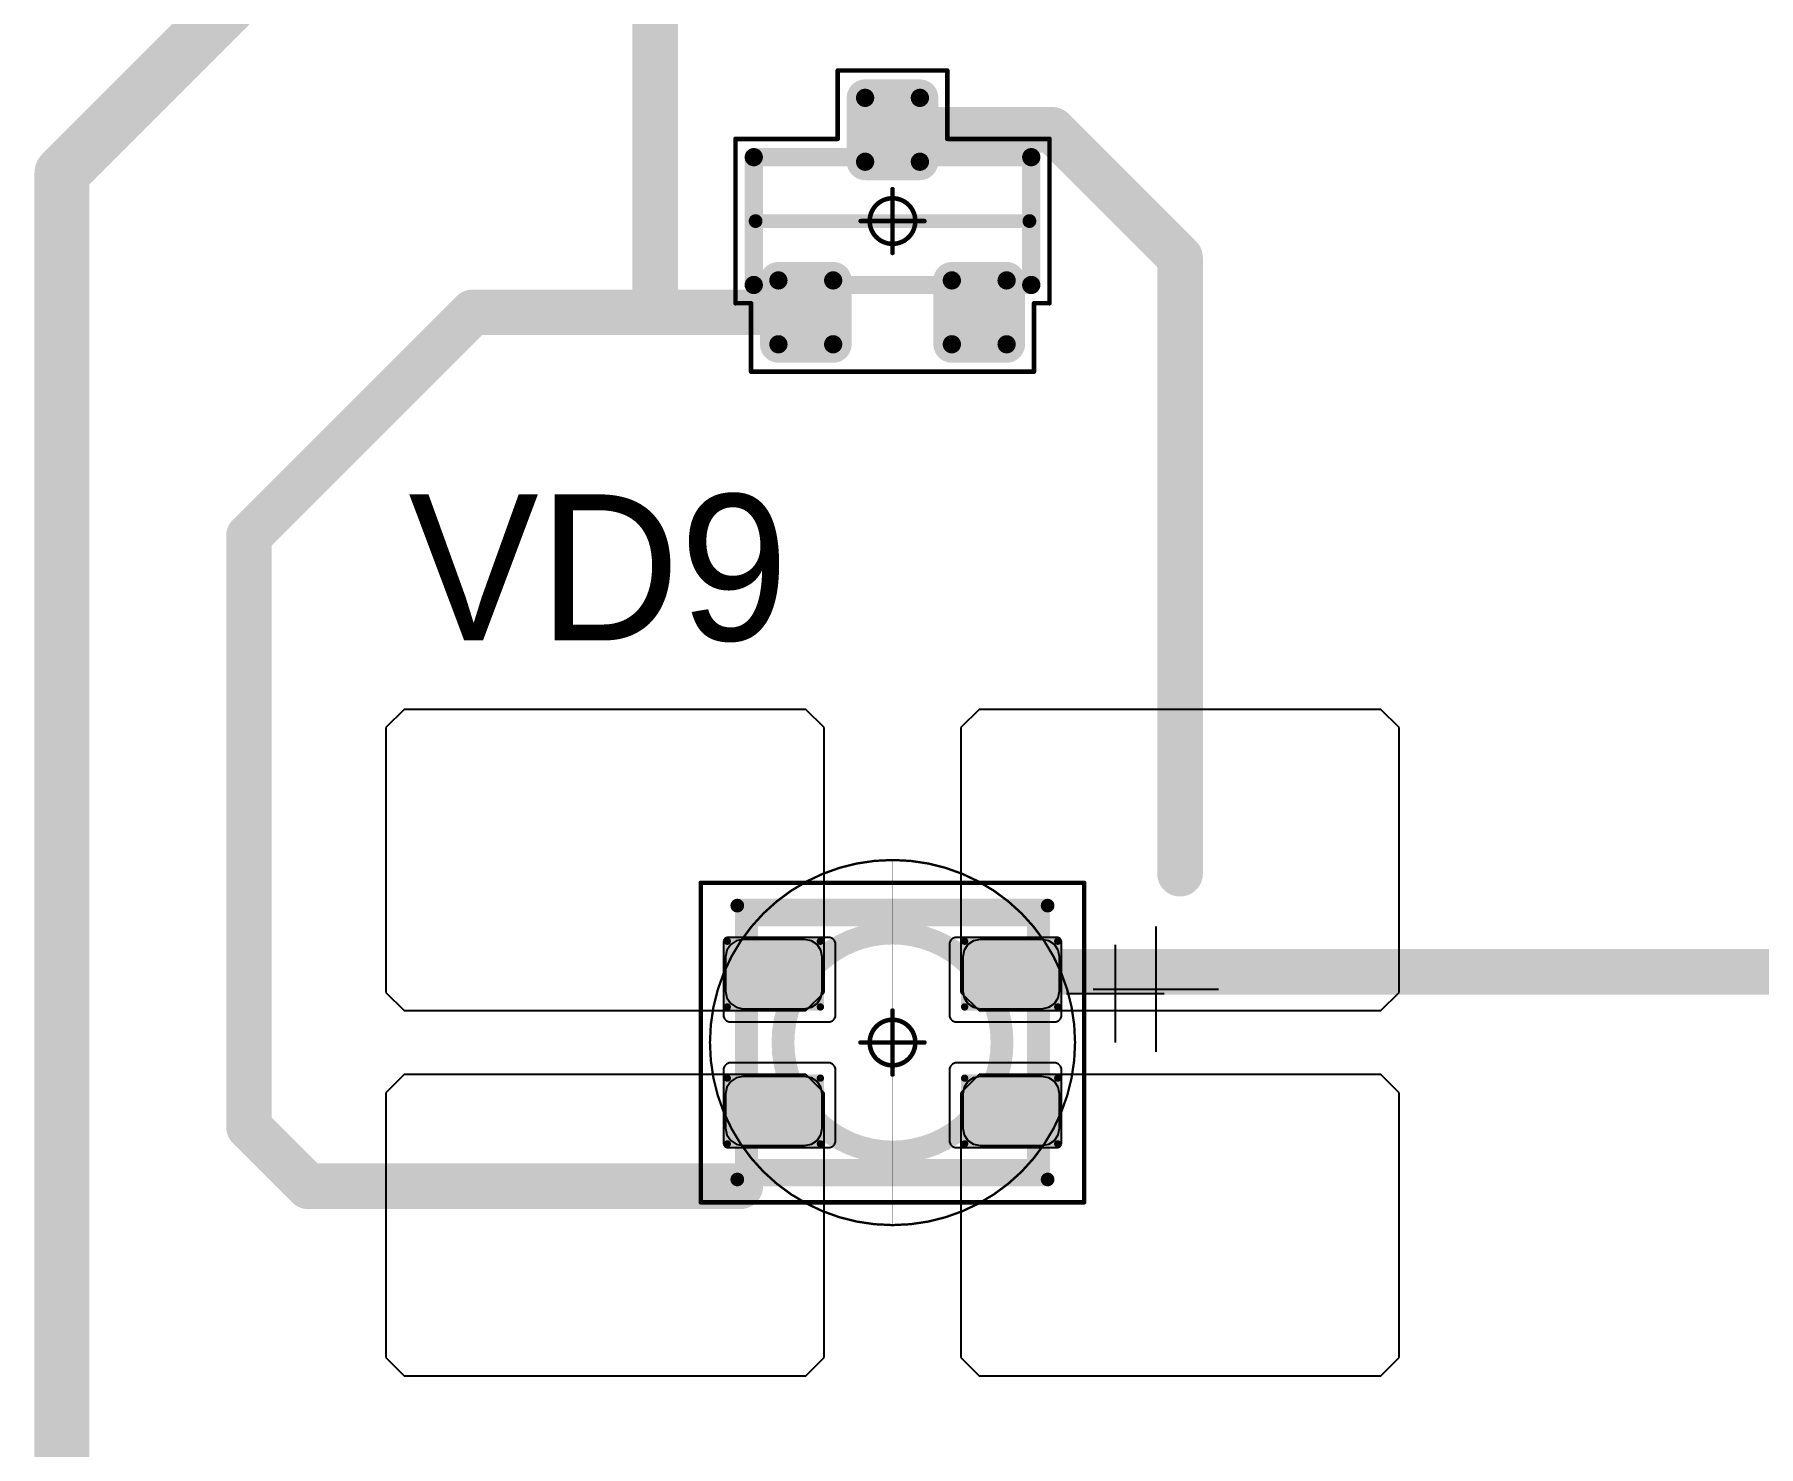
# Model space of a CAD drawing. Header units: millimetres. Extents: x 0 to 400, y 0 to 514.
# Drawn here: x 170.6 to 189.49, y 308.07 to 323.54 of the extents above; entities that cross this region are included whole.
import ezdxf

# ---------------------------------------------------------------- set-up
doc = ezdxf.new("R2010")
doc.units = ezdxf.units.MM
for name, color, linetype in [('Mechanical13', 56, 'Continuous'), ('Mechanical15', 56, 'Continuous'), ('Mechanical2', 216, 'Continuous'), ('TopLayer', 1, 'Continuous'), ('TopOverlay', 2, 'Continuous'), ('TopPaste', 8, 'Continuous'), ('TopSolder', 216, 'Continuous')]:
    doc.layers.add(name, color=color, linetype=linetype)

# ---------------------------------------------------------------- blocks, each defined once
blk = doc.blocks.new('SOT23_173')
at = {"layer": 'Mechanical13', "const_width": 0.2}
for points in [[(-0.7, 1.52), (0.7, 1.52)], [(-0.7, 1.52), (-0.7, -1.52)], [(0.7, 1.52), (0.7, -1.52)], [(-0.7, -1.52), (0.7, -1.52)]]:
    blk.add_lwpolyline(points, dxfattribs=at)
at = {"layer": 'Mechanical13', "const_width": 0.1}
for points in [[(-0.75, 1.52, 1), (-0.65, 1.52, 1)], [(-0.75, 1.52, 1), (-0.65, 1.52, 1)], [(0.65, 1.52, 1), (0.75, 1.52, 1)], [(0.65, 1.52, 1), (0.75, 1.52, 1)], [(-0.75, -1.52, 1), (-0.65, -1.52, 1)], [(-0.75, -1.52, 1), (-0.65, -1.52, 1)], [(0.65, -1.52, 1), (0.75, -1.52, 1)], [(0.65, -1.52, 1), (0.75, -1.52, 1)]]:
    blk.add_lwpolyline(points, format="xyb", close=True, dxfattribs=at)
at = {"layer": 'Mechanical15', "const_width": 0.05}
for points in [[(-0.9, 1.72), (-0.9, 1.55)], [(-0.9, 1.72), (0.9, 1.72)], [(0.9, 1.72), (0.9, 0.6)], [(-1.65, 1.55), (-1.65, -1.55)], [(-1.65, 1.55), (-0.9, 1.55)], [(0.9, 0.6), (1.65, 0.6)], [(1.65, 0.6), (1.65, -0.6)], [(0, 0.35), (0, -0.35)], [(-0.35, 0), (0.35, 0)], [(0.9, -0.6), (1.65, -0.6)], [(0.9, -0.6), (0.9, -1.72)], [(-1.65, -1.55), (-0.9, -1.55)], [(-0.9, -1.55), (-0.9, -1.72)], [(-0.9, -1.72), (0.9, -1.72)]]:
    blk.add_lwpolyline(points, dxfattribs=at)
at = {"layer": 'Mechanical15'}
for points, const_width in [([(-0.913, 1.72, 1), (-0.888, 1.72, 1)], 0.025), ([(-0.913, 1.72, 1), (-0.888, 1.72, 1)], 0.025), ([(0.888, 1.72, 1), (0.913, 1.72, 1)], 0.025), ([(0.888, 1.72, 1), (0.913, 1.72, 1)], 0.025), ([(-1.662, 1.55, 1), (-1.637, 1.55, 1)], 0.025), ([(-1.662, 1.55, 1), (-1.637, 1.55, 1)], 0.025), ([(-0.913, 1.55, 1), (-0.888, 1.55, 1)], 0.025), ([(-0.913, 1.55, 1), (-0.888, 1.55, 1)], 0.025), ([(0.888, 0.6, 1), (0.913, 0.6, 1)], 0.025), ([(0.888, 0.6, 1), (0.913, 0.6, 1)], 0.025), ([(1.637, 0.6, 1), (1.662, 0.6, 1)], 0.025), ([(1.637, 0.6, 1), (1.662, 0.6, 1)], 0.025), ([(0.25, 0, 1), (-0.25, 0, 1)], 0.05), ([(-0.012, 0.35, 1), (0.012, 0.35, 1)], 0.025), ([(-0.362, 0, 1), (-0.337, 0, 1)], 0.025), ([(-0.262, 0, 1), (-0.238, 0, 1)], 0.025), ([(0.238, 0, 1), (0.262, 0, 1)], 0.025), ([(0.337, 0, 1), (0.362, 0, 1)], 0.025), ([(-0.012, -0.35, 1), (0.012, -0.35, 1)], 0.025), ([(0.888, -0.6, 1), (0.913, -0.6, 1)], 0.025), ([(0.888, -0.6, 1), (0.913, -0.6, 1)], 0.025), ([(1.637, -0.6, 1), (1.662, -0.6, 1)], 0.025), ([(1.637, -0.6, 1), (1.662, -0.6, 1)], 0.025), ([(-1.662, -1.55, 1), (-1.637, -1.55, 1)], 0.025), ([(-1.662, -1.55, 1), (-1.637, -1.55, 1)], 0.025), ([(-0.913, -1.55, 1), (-0.888, -1.55, 1)], 0.025), ([(-0.913, -1.55, 1), (-0.888, -1.55, 1)], 0.025), ([(-0.913, -1.72, 1), (-0.888, -1.72, 1)], 0.025), ([(-0.913, -1.72, 1), (-0.888, -1.72, 1)], 0.025), ([(0.888, -1.72, 1), (0.913, -1.72, 1)], 0.025), ([(0.888, -1.72, 1), (0.913, -1.72, 1)], 0.025)]:
    blk.add_lwpolyline(points, format="xyb", close=True, dxfattribs=dict(at, const_width=const_width))
at = {"layer": 'TopLayer', "const_width": 0.1}
for points in [[(-1.4, 1.25, 1), (-1.3, 1.25, 1)], [(-0.7, 1.25, 1), (-0.6, 1.25, 1)], [(-1.4, 0.65, 1), (-1.3, 0.65, 1)], [(-0.7, 0.65, 1), (-0.6, 0.65, 1)], [(0.6, 0.3, 1), (0.7, 0.3, 1)], [(1.3, 0.3, 1), (1.4, 0.3, 1)], [(0.6, -0.3, 1), (0.7, -0.3, 1)], [(1.3, -0.3, 1), (1.4, -0.3, 1)], [(-1.4, -0.65, 1), (-1.3, -0.65, 1)], [(-0.7, -0.65, 1), (-0.6, -0.65, 1)], [(-1.4, -1.25, 1), (-1.3, -1.25, 1)], [(-0.7, -1.25, 1), (-0.6, -1.25, 1)]]:
    blk.add_lwpolyline(points, format="xyb", close=True, dxfattribs=at)
at = {"layer": 'TopLayer'}
for points in [[(-1.35, 1.35), (-1.35, 0.55), (-0.65, 1.35), (-0.65, 0.55)], [(-1.45, 1.25), (-1.45, 0.65), (-0.55, 1.25), (-0.55, 0.65)], [(0.65, 0.4), (0.65, -0.4), (1.35, 0.4), (1.35, -0.4)], [(0.55, 0.3), (0.55, -0.3), (1.45, 0.3), (1.45, -0.3)], [(-1.35, -0.55), (-1.35, -1.35), (-0.65, -0.55), (-0.65, -1.35)], [(-1.45, -0.65), (-1.45, -1.25), (-0.55, -0.65), (-0.55, -1.25)]]:
    blk.add_solid(points, dxfattribs=at)
at = {"layer": 'TopOverlay', "const_width": 0.15}
blk.add_lwpolyline([(0, 1.5), (0, -1.5)], dxfattribs=at)
at = {"layer": 'TopOverlay', "const_width": 0.075}
for points in [[(-0.038, 1.5, 1), (0.038, 1.5, 1)], [(-0.038, -1.5, 1), (0.038, -1.5, 1)]]:
    blk.add_lwpolyline(points, format="xyb", close=True, dxfattribs=at)
at = {"layer": 'TopPaste', "const_width": 0.075}
for points in [[(-1.387, 1.25, 1), (-1.313, 1.25, 1)], [(-0.687, 1.25, 1), (-0.613, 1.25, 1)], [(-1.387, 0.65, 1), (-1.313, 0.65, 1)], [(-0.687, 0.65, 1), (-0.613, 0.65, 1)], [(0.613, 0.3, 1), (0.687, 0.3, 1)], [(1.313, 0.3, 1), (1.387, 0.3, 1)], [(0.613, -0.3, 1), (0.687, -0.3, 1)], [(1.313, -0.3, 1), (1.387, -0.3, 1)], [(-1.387, -0.65, 1), (-1.313, -0.65, 1)], [(-0.687, -0.65, 1), (-0.613, -0.65, 1)], [(-1.387, -1.25, 1), (-1.313, -1.25, 1)], [(-0.687, -1.25, 1), (-0.613, -1.25, 1)]]:
    blk.add_lwpolyline(points, format="xyb", close=True, dxfattribs=at)
at = {"layer": 'TopPaste'}
for points in [[(-1.35, 1.325), (-1.35, 0.575), (-0.65, 1.325), (-0.65, 0.575)], [(-1.425, 1.25), (-1.425, 0.65), (-0.575, 1.25), (-0.575, 0.65)], [(0.575, 0.3), (0.575, -0.3), (1.425, 0.3), (1.425, -0.3)], [(0.65, 0.375), (0.65, -0.375), (1.35, 0.375), (1.35, -0.375)], [(-1.425, -0.65), (-1.425, -1.25), (-0.575, -0.65), (-0.575, -1.25)], [(-1.35, -0.575), (-1.35, -1.325), (-0.65, -0.575), (-0.65, -1.325)]]:
    blk.add_solid(points, dxfattribs=at)
at = {"layer": 'TopSolder', "const_width": 0.202}
for points in [[(-1.451, 1.25, 1), (-1.249, 1.25, 1)], [(-0.751, 1.25, 1), (-0.549, 1.25, 1)], [(-1.451, 0.65, 1), (-1.249, 0.65, 1)], [(-0.751, 0.65, 1), (-0.549, 0.65, 1)], [(0.549, 0.3, 1), (0.751, 0.3, 1)], [(1.249, 0.3, 1), (1.451, 0.3, 1)], [(0.549, -0.3, 1), (0.751, -0.3, 1)], [(1.249, -0.3, 1), (1.451, -0.3, 1)], [(-1.451, -0.65, 1), (-1.249, -0.65, 1)], [(-0.751, -0.65, 1), (-0.549, -0.65, 1)], [(-1.451, -1.25, 1), (-1.249, -1.25, 1)], [(-0.751, -1.25, 1), (-0.549, -1.25, 1)]]:
    blk.add_lwpolyline(points, format="xyb", close=True, dxfattribs=at)
at = {"layer": 'TopSolder'}
for points in [[(-1.35, 1.452), (-1.35, 0.448), (-0.65, 1.452), (-0.65, 0.448)], [(-1.552, 1.25), (-1.552, 0.65), (-0.448, 1.25), (-0.448, 0.65)], [(0.65, 0.502), (0.65, -0.502), (1.35, 0.502), (1.35, -0.502)], [(0.448, 0.3), (0.448, -0.3), (1.552, 0.3), (1.552, -0.3)], [(-1.35, -0.448), (-1.35, -1.452), (-0.65, -0.448), (-0.65, -1.452)], [(-1.552, -0.65), (-1.552, -1.25), (-0.448, -0.65), (-0.448, -1.25)]]:
    blk.add_solid(points, dxfattribs=at)
blk = doc.blocks.new('E65F_346')
at = {"layer": 'Mechanical13'}
for p, q in [((2.441, 1.071), (2.441, 0)), ((1.905, 0.536), (2.976, 0.536))]:
    blk.add_line(p, q, dxfattribs=at)
at = {"layer": 'Mechanical13', "const_width": 0.25}
for points in [[(-1.6, -1.4), (-1.6, 1.4)], [(-1.6, 1.4), (1.6, 1.4)], [(1.6, -1.4), (1.6, 1.4)], [(-1.6, -1.4), (1.6, -1.4)]]:
    blk.add_lwpolyline(points, dxfattribs=at)
at = {"layer": 'Mechanical13'}
for points, const_width in [([(-1.663, 1.4, 1), (-1.538, 1.4, 1)], 0.125), ([(-1.663, 1.4, 1), (-1.538, 1.4, 1)], 0.125), ([(1.537, 1.4, 1), (1.662, 1.4, 1)], 0.125), ([(1.537, 1.4, 1), (1.662, 1.4, 1)], 0.125), ([(1.2, 0, 1), (-1.2, 0, 1)], 0.25), ([(-1.263, 0, 1), (-1.138, 0, 1)], 0.125), ([(1.137, 0, 1), (1.262, 0, 1)], 0.125), ([(-1.663, -1.4, 1), (-1.538, -1.4, 1)], 0.125), ([(-1.663, -1.4, 1), (-1.538, -1.4, 1)], 0.125), ([(1.537, -1.4, 1), (1.662, -1.4, 1)], 0.125), ([(1.537, -1.4, 1), (1.662, -1.4, 1)], 0.125)]:
    blk.add_lwpolyline(points, format="xyb", close=True, dxfattribs=dict(at, const_width=const_width))
at = {"layer": 'Mechanical15', "const_width": 0.05}
for points in [[(-2.1, 1.75), (2.1, 1.75)], [(-2.1, -1.75), (-2.1, 1.75)], [(2.1, -1.75), (2.1, 1.75)], [(0, -0.35), (0, 0.35)], [(0, -0.35), (0, 0.35)], [(-0.35, 0), (0.35, 0)], [(-0.35, 0), (0.35, 0)], [(-2.1, -1.75), (2.1, -1.75)]]:
    blk.add_lwpolyline(points, dxfattribs=at)
at = {"layer": 'Mechanical15'}
for points, const_width in [([(-2.113, 1.75, 1), (-2.088, 1.75, 1)], 0.025), ([(-2.113, 1.75, 1), (-2.088, 1.75, 1)], 0.025), ([(2.087, 1.75, 1), (2.112, 1.75, 1)], 0.025), ([(2.087, 1.75, 1), (2.112, 1.75, 1)], 0.025), ([(0.25, 0, 1), (-0.25, 0, 1)], 0.05), ([(0.25, 0, 1), (-0.25, 0, 1)], 0.05), ([(-0.013, 0.35, 1), (0.012, 0.35, 1)], 0.025), ([(-0.013, 0.35, 1), (0.012, 0.35, 1)], 0.025), ([(-0.363, 0, 1), (-0.338, 0, 1)], 0.025), ([(-0.363, 0, 1), (-0.338, 0, 1)], 0.025), ([(-0.263, 0, 1), (-0.238, 0, 1)], 0.025), ([(-0.263, 0, 1), (-0.238, 0, 1)], 0.025), ([(0.237, 0, 1), (0.262, 0, 1)], 0.025), ([(0.237, 0, 1), (0.262, 0, 1)], 0.025), ([(0.337, 0, 1), (0.362, 0, 1)], 0.025), ([(0.337, 0, 1), (0.362, 0, 1)], 0.025), ([(-0.013, -0.35, 1), (0.012, -0.35, 1)], 0.025), ([(-0.013, -0.35, 1), (0.012, -0.35, 1)], 0.025), ([(-2.113, -1.75, 1), (-2.088, -1.75, 1)], 0.025), ([(-2.113, -1.75, 1), (-2.088, -1.75, 1)], 0.025), ([(2.087, -1.75, 1), (2.112, -1.75, 1)], 0.025), ([(2.087, -1.75, 1), (2.112, -1.75, 1)], 0.025)]:
    blk.add_lwpolyline(points, format="xyb", close=True, dxfattribs=dict(at, const_width=const_width))
at = {"layer": 'TopLayer'}
for p, q in [((-5.35, 3.65), (-5.55, 3.45)), ((-0.95, 3.65), (-5.35, 3.65)), ((-5.35, 3.65), (-5.35, 3.65)), ((-0.75, 3.45), (-0.95, 3.65)), ((0.95, 3.65), (0.75, 3.45)), ((5.35, 3.65), (0.95, 3.65)), ((0.95, 3.65), (0.95, 3.65)), ((5.55, 3.45), (5.35, 3.65)), ((-5.55, 3.45), (-5.55, 3.45)), ((-5.55, 3.45), (-5.55, 0.55)), ((-0.75, 0.55), (-0.75, 3.45)), ((0.75, 3.45), (0.75, 3.45)), ((0.75, 3.45), (0.75, 0.55)), ((5.55, 0.55), (5.55, 3.45)), ((-5.55, 0.55), (-5.35, 0.35)), ((-0.95, 0.35), (-0.75, 0.55)), ((0.75, 0.55), (0.95, 0.35)), ((5.35, 0.35), (5.55, 0.55)), ((-5.35, 0.35), (-0.95, 0.35)), ((0.95, 0.35), (5.35, 0.35)), ((-5.35, -0.35), (-5.55, -0.55)), ((-0.95, -0.35), (-5.35, -0.35)), ((-5.35, -0.35), (-5.35, -0.35)), ((-0.75, -0.55), (-0.95, -0.35)), ((0.95, -0.35), (0.75, -0.55)), ((5.35, -0.35), (0.95, -0.35)), ((0.95, -0.35), (0.95, -0.35)), ((5.55, -0.55), (5.35, -0.35)), ((-5.55, -0.55), (-5.55, -0.55)), ((-5.55, -0.55), (-5.55, -3.45)), ((-0.75, -3.45), (-0.75, -0.55)), ((0.75, -0.55), (0.75, -0.55)), ((0.75, -0.55), (0.75, -3.45)), ((5.55, -3.45), (5.55, -0.55)), ((-5.55, -3.45), (-5.35, -3.65)), ((-0.95, -3.65), (-0.75, -3.45)), ((0.75, -3.45), (0.95, -3.65)), ((5.35, -3.65), (5.55, -3.45)), ((-5.35, -3.65), (-0.95, -3.65)), ((0.95, -3.65), (5.35, -3.65))]:
    blk.add_line(p, q, dxfattribs=at)
at = {"layer": 'TopLayer', "const_width": 0.04}
for points in [[(-1.83, 1.11, 1), (-1.79, 1.11, 1)], [(-0.81, 1.11, 1), (-0.77, 1.11, 1)], [(0.77, 1.11, 1), (0.81, 1.11, 1)], [(1.79, 1.11, 1), (1.83, 1.11, 1)], [(-1.83, 0.39, 1), (-1.79, 0.39, 1)], [(-0.81, 0.39, 1), (-0.77, 0.39, 1)], [(0.77, 0.39, 1), (0.81, 0.39, 1)], [(1.79, 0.39, 1), (1.83, 0.39, 1)], [(-1.83, -0.39, 1), (-1.79, -0.39, 1)], [(-0.81, -0.39, 1), (-0.77, -0.39, 1)], [(0.77, -0.39, 1), (0.81, -0.39, 1)], [(1.79, -0.39, 1), (1.83, -0.39, 1)], [(-1.83, -1.11, 1), (-1.79, -1.11, 1)], [(-0.81, -1.11, 1), (-0.77, -1.11, 1)], [(0.77, -1.11, 1), (0.81, -1.11, 1)], [(1.79, -1.11, 1), (1.83, -1.11, 1)]]:
    blk.add_lwpolyline(points, format="xyb", close=True, dxfattribs=at)
at = {"layer": 'TopLayer'}
for points in [[(-1.81, 1.15), (-1.81, 0.35), (-0.79, 1.15), (-0.79, 0.35)], [(0.79, 1.15), (0.79, 0.35), (1.81, 1.15), (1.81, 0.35)], [(-1.85, 1.11), (-1.85, 0.39), (-0.75, 1.11), (-0.75, 0.39)], [(0.75, 1.11), (0.75, 0.39), (1.85, 1.11), (1.85, 0.39)], [(-1.81, -0.35), (-1.81, -1.15), (-0.79, -0.35), (-0.79, -1.15)], [(0.79, -0.35), (0.79, -1.15), (1.81, -0.35), (1.81, -1.15)], [(-1.85, -0.39), (-1.85, -1.11), (-0.75, -0.39), (-0.75, -1.11)], [(0.75, -0.39), (0.75, -1.11), (1.85, -0.39), (1.85, -1.11)]]:
    blk.add_solid(points, dxfattribs=at)
at = {"layer": 'TopOverlay'}
for p, q in [((2.886, 1.271), (2.886, -0.1)), ((2.2, 0.586), (3.571, 0.586))]:
    blk.add_line(p, q, dxfattribs=at)
at = {"layer": 'TopOverlay', "const_width": 0.15}
for points in [[(-1.7, 1.5), (1.7, 1.5)], [(-1.7, -1.5), (1.7, -1.5)]]:
    blk.add_lwpolyline(points, dxfattribs=at)
at = {"layer": 'TopOverlay', "const_width": 0.075}
for points in [[(-1.738, 1.5, 1), (-1.663, 1.5, 1)], [(1.662, 1.5, 1), (1.737, 1.5, 1)], [(-1.738, -1.5, 1), (-1.663, -1.5, 1)], [(1.662, -1.5, 1), (1.737, -1.5, 1)]]:
    blk.add_lwpolyline(points, format="xyb", close=True, dxfattribs=at)
at = {"layer": 'TopPaste'}
for p, q in [((-1.814, 1.011), (-1.829, 0.938)), ((-1.773, 1.073), (-1.814, 1.011)), ((-1.711, 1.114), (-1.773, 1.073)), ((-1.638, 1.129), (-1.711, 1.114)), ((-0.963, 1.129), (-1.638, 1.129)), ((-0.889, 1.114), (-0.963, 1.129)), ((-0.827, 1.073), (-0.889, 1.114)), ((-0.786, 1.011), (-0.827, 1.073)), ((-0.771, 0.938), (-0.786, 1.011)), ((0.786, 1.011), (0.771, 0.938)), ((0.827, 1.073), (0.786, 1.011)), ((0.889, 1.114), (0.827, 1.073)), ((0.962, 1.129), (0.889, 1.114)), ((1.637, 1.129), (0.962, 1.129)), ((1.711, 1.114), (1.637, 1.129)), ((1.773, 1.073), (1.711, 1.114)), ((1.814, 1.011), (1.773, 1.073)), ((1.829, 0.938), (1.814, 1.011)), ((-1.829, 0.938), (-1.829, 0.563)), ((-0.771, 0.563), (-0.771, 0.938)), ((0.771, 0.938), (0.771, 0.563)), ((1.829, 0.563), (1.829, 0.938)), ((-1.829, 0.563), (-1.814, 0.489)), ((-1.814, 0.489), (-1.773, 0.427)), ((-1.773, 0.427), (-1.711, 0.386)), ((-1.711, 0.386), (-1.638, 0.371)), ((-0.963, 0.371), (-0.889, 0.386)), ((-0.889, 0.386), (-0.827, 0.427)), ((-0.827, 0.427), (-0.786, 0.489)), ((-0.786, 0.489), (-0.771, 0.563)), ((0.771, 0.563), (0.786, 0.489)), ((0.786, 0.489), (0.827, 0.427)), ((0.827, 0.427), (0.889, 0.386)), ((0.889, 0.386), (0.962, 0.371)), ((1.637, 0.371), (1.711, 0.386)), ((1.711, 0.386), (1.773, 0.427)), ((1.773, 0.427), (1.814, 0.489)), ((1.814, 0.489), (1.829, 0.563)), ((-1.638, 0.371), (-0.963, 0.371)), ((0.962, 0.371), (1.637, 0.371)), ((-1.638, -0.371), (-1.711, -0.386)), ((-0.963, -0.371), (-1.638, -0.371)), ((-0.889, -0.386), (-0.963, -0.371)), ((0.962, -0.371), (0.889, -0.386)), ((1.637, -0.371), (0.962, -0.371)), ((1.711, -0.386), (1.637, -0.371)), ((-1.814, -0.489), (-1.829, -0.563)), ((-1.829, -0.563), (-1.829, -0.938)), ((-1.773, -0.427), (-1.814, -0.489)), ((-1.711, -0.386), (-1.773, -0.427)), ((-0.827, -0.427), (-0.889, -0.386)), ((-0.786, -0.489), (-0.827, -0.427)), ((-0.771, -0.563), (-0.786, -0.489)), ((-0.771, -0.938), (-0.771, -0.563)), ((0.786, -0.489), (0.771, -0.563)), ((0.771, -0.563), (0.771, -0.938)), ((0.827, -0.427), (0.786, -0.489)), ((0.889, -0.386), (0.827, -0.427)), ((1.773, -0.427), (1.711, -0.386)), ((1.814, -0.489), (1.773, -0.427)), ((1.829, -0.563), (1.814, -0.489)), ((1.829, -0.938), (1.829, -0.563)), ((-1.829, -0.938), (-1.814, -1.011)), ((-0.786, -1.011), (-0.771, -0.938)), ((0.771, -0.938), (0.786, -1.011)), ((1.814, -1.011), (1.829, -0.938)), ((-1.814, -1.011), (-1.773, -1.073)), ((-1.773, -1.073), (-1.711, -1.114)), ((-1.711, -1.114), (-1.638, -1.129)), ((-1.638, -1.129), (-0.963, -1.129)), ((-0.963, -1.129), (-0.889, -1.114)), ((-0.889, -1.114), (-0.827, -1.073)), ((-0.827, -1.073), (-0.786, -1.011)), ((0.786, -1.011), (0.827, -1.073)), ((0.827, -1.073), (0.889, -1.114)), ((0.889, -1.114), (0.962, -1.129)), ((0.962, -1.129), (1.637, -1.129)), ((1.637, -1.129), (1.711, -1.114)), ((1.711, -1.114), (1.773, -1.073)), ((1.773, -1.073), (1.814, -1.011))]:
    blk.add_line(p, q, dxfattribs=at)
at = {"layer": 'TopSolder'}
for p, q in [((-1.828, 1.143), (-1.842, 1.129)), ((-1.81, 1.151), (-1.828, 1.143)), ((-1.8, 1.151), (-1.81, 1.151)), ((-0.7, 1.151), (-1.8, 1.151)), ((-0.685, 1.151), (-0.7, 1.151)), ((-0.7, 1.151), (-0.7, 1.151)), ((-0.658, 1.139), (-0.685, 1.151)), ((-0.636, 1.118), (-0.658, 1.139)), ((0.657, 1.139), (0.636, 1.118)), ((0.685, 1.151), (0.657, 1.139)), ((0.7, 1.151), (0.685, 1.151)), ((1.8, 1.151), (0.7, 1.151)), ((1.81, 1.151), (1.8, 1.151)), ((1.8, 1.151), (1.8, 1.151)), ((1.828, 1.143), (1.81, 1.151)), ((1.842, 1.129), (1.828, 1.143)), ((-1.842, 1.129), (-1.85, 1.111)), ((-1.85, 1.111), (-1.85, 1.101)), ((-1.85, 1.101), (-1.85, 1.101)), ((-1.85, 1.101), (-1.85, 0.301)), ((-0.625, 1.09), (-0.636, 1.118)), ((-0.625, 1.076), (-0.625, 1.09)), ((-0.625, 0.301), (-0.625, 1.076)), ((0.636, 1.118), (0.625, 1.09)), ((0.625, 1.09), (0.625, 1.076)), ((0.625, 1.076), (0.625, 1.076)), ((0.625, 1.076), (0.625, 0.301)), ((1.85, 1.111), (1.842, 1.129)), ((1.85, 1.101), (1.85, 1.111)), ((1.85, 0.301), (1.85, 1.101)), ((-1.85, 0.301), (-1.85, 0.286)), ((-1.85, 0.286), (-1.839, 0.258)), ((-1.839, 0.258), (-1.818, 0.237)), ((-1.818, 0.237), (-1.79, 0.226)), ((-1.79, 0.226), (-1.775, 0.226)), ((-1.775, 0.226), (-1.775, 0.226)), ((-1.775, 0.226), (-0.7, 0.226)), ((-0.7, 0.226), (-0.685, 0.226)), ((-0.685, 0.226), (-0.658, 0.237)), ((-0.658, 0.237), (-0.636, 0.258)), ((-0.636, 0.258), (-0.625, 0.286)), ((-0.625, 0.286), (-0.625, 0.301)), ((-0.625, 0.301), (-0.625, 0.301)), ((0.625, 0.301), (0.625, 0.286)), ((0.625, 0.286), (0.636, 0.258)), ((0.636, 0.258), (0.657, 0.237)), ((0.657, 0.237), (0.685, 0.226)), ((0.685, 0.226), (0.7, 0.226)), ((0.7, 0.226), (0.7, 0.226)), ((0.7, 0.226), (1.775, 0.226)), ((1.775, 0.226), (1.79, 0.226)), ((1.79, 0.226), (1.817, 0.237)), ((1.817, 0.237), (1.839, 0.258)), ((1.839, 0.258), (1.85, 0.286)), ((1.85, 0.286), (1.85, 0.301)), ((1.85, 0.301), (1.85, 0.301)), ((-1.839, -0.257), (-1.85, -0.285)), ((-1.85, -0.285), (-1.85, -0.299)), ((-1.85, -0.299), (-1.85, -0.299)), ((-1.85, -0.299), (-1.85, -1.099)), ((-1.818, -0.236), (-1.839, -0.257)), ((-1.79, -0.224), (-1.818, -0.236)), ((-1.775, -0.224), (-1.79, -0.224)), ((-0.7, -0.224), (-1.775, -0.224)), ((-0.685, -0.224), (-0.7, -0.224)), ((-0.7, -0.224), (-0.7, -0.224)), ((-0.658, -0.236), (-0.685, -0.224)), ((-0.636, -0.257), (-0.658, -0.236)), ((-0.625, -0.285), (-0.636, -0.257)), ((-0.625, -0.299), (-0.625, -0.285)), ((-0.625, -1.074), (-0.625, -0.299)), ((0.636, -0.257), (0.625, -0.285)), ((0.625, -0.285), (0.625, -0.299)), ((0.625, -0.299), (0.625, -0.299)), ((0.625, -0.299), (0.625, -1.074)), ((0.657, -0.236), (0.636, -0.257)), ((0.685, -0.224), (0.657, -0.236)), ((0.7, -0.224), (0.685, -0.224)), ((1.775, -0.224), (0.7, -0.224)), ((1.79, -0.224), (1.775, -0.224)), ((1.775, -0.224), (1.775, -0.224)), ((1.817, -0.236), (1.79, -0.224)), ((1.839, -0.257), (1.817, -0.236)), ((1.85, -0.285), (1.839, -0.257)), ((1.85, -0.299), (1.85, -0.285)), ((1.85, -1.099), (1.85, -0.299)), ((-1.85, -1.099), (-1.85, -1.109)), ((-1.85, -1.109), (-1.842, -1.128)), ((-1.842, -1.128), (-1.828, -1.142)), ((-0.658, -1.138), (-0.636, -1.117)), ((-0.636, -1.117), (-0.625, -1.089)), ((-0.625, -1.089), (-0.625, -1.074)), ((-0.625, -1.074), (-0.625, -1.074)), ((0.625, -1.074), (0.625, -1.089)), ((0.625, -1.089), (0.636, -1.117)), ((0.636, -1.117), (0.657, -1.138)), ((1.828, -1.142), (1.842, -1.128)), ((1.842, -1.128), (1.85, -1.109)), ((1.85, -1.109), (1.85, -1.099)), ((1.85, -1.099), (1.85, -1.099)), ((-1.828, -1.142), (-1.81, -1.149)), ((-1.81, -1.149), (-1.8, -1.149)), ((-1.8, -1.149), (-0.7, -1.149)), ((-1.8, -1.149), (-1.8, -1.149)), ((-0.7, -1.149), (-0.685, -1.149)), ((-0.685, -1.149), (-0.658, -1.138)), ((0.657, -1.138), (0.685, -1.149)), ((0.685, -1.149), (0.7, -1.149)), ((0.7, -1.149), (1.8, -1.149)), ((0.7, -1.149), (0.7, -1.149)), ((1.8, -1.149), (1.81, -1.149)), ((1.81, -1.149), (1.828, -1.142))]:
    blk.add_line(p, q, dxfattribs=at)

msp = doc.modelspace()

# ---------------------------------------------------------------- linework, layer by layer
at = {"layer": 'Mechanical2'}
for points, const_width in [([(182, 312.5, 1), (178, 312.5, 1)], 0.0254), ([(180, 314.5, 1), (180, 314.5, 1)], 0.0005), ([(177.994, 312.5, 1), (178.006, 312.5, 1)], 0.0127), ([(178, 312.5, 1), (178, 312.5, 1)], 0.0005), ([(181.994, 312.5, 1), (182.006, 312.5, 1)], 0.0127), ([(182, 312.5, 1), (182, 312.5, 1)], 0.0005), ([(180, 310.5, 1), (180, 310.5, 1)], 0.0005)]:
    msp.add_lwpolyline(points, format="xyb", close=True, dxfattribs=dict(at, const_width=const_width))
at = {"layer": 'Mechanical2', "const_width": 0.001}
for points in [[(180, 310.5), (180, 314.5)], [(178, 312.5), (182, 312.5)]]:
    msp.add_lwpolyline(points, dxfattribs=at)
at = {"layer": 'TopLayer'}
for points, const_width in [([(170.9, 322.025), (176.825, 327.95)], 0.6), ([(177.4, 320.5), (177.4, 325.975)], 0.5), ([(180, 322.5), (181.75, 322.5)], 0.5), ([(181.75, 322.5), (183.15, 321.1)], 0.5), ([(170.9, 304.565), (170.9, 322.025)], 0.6), ([(183.15, 314.35), (183.15, 321.1)], 0.5), ([(172.95, 318.05), (175.4, 320.5)], 0.5), ([(175.4, 320.5), (179.05, 320.5)], 0.5), ([(172.95, 311.575), (172.95, 318.05)], 0.5), ([(181.743, 313.275), (192.8, 313.275)], 0.5), ([(172.95, 311.575), (173.6, 310.925)], 0.5), ([(173.6, 310.925), (178.332, 310.925)], 0.5)]:
    msp.add_lwpolyline(points, dxfattribs=dict(at, const_width=const_width))
for points, const_width in [([(179.875, 322.5, 1), (180.125, 322.5, 1)], 0.25), ([(181.625, 322.5, 1), (181.875, 322.5, 1)], 0.25), ([(181.625, 322.5, 1), (181.875, 322.5, 1)], 0.25), ([(170.75, 322.025, 1), (171.05, 322.025, 1)], 0.3), ([(170.75, 322.025, 1), (171.05, 322.025, 1)], 0.3), ([(183.025, 321.1, 1), (183.275, 321.1, 1)], 0.25), ([(183.025, 321.1, 1), (183.275, 321.1, 1)], 0.25), ([(175.275, 320.5, 1), (175.525, 320.5, 1)], 0.25), ([(175.275, 320.5, 1), (175.525, 320.5, 1)], 0.25), ([(177.275, 320.5, 1), (177.525, 320.5, 1)], 0.25), ([(178.925, 320.5, 1), (179.175, 320.5, 1)], 0.25), ([(172.825, 318.05, 1), (173.075, 318.05, 1)], 0.25), ([(172.825, 318.05, 1), (173.075, 318.05, 1)], 0.25), ([(183.025, 314.35, 1), (183.275, 314.35, 1)], 0.25), ([(181.618, 313.275, 1), (181.868, 313.275, 1)], 0.25), ([(172.825, 311.575, 1), (173.075, 311.575, 1)], 0.25), ([(172.825, 311.575, 1), (173.075, 311.575, 1)], 0.25), ([(173.475, 310.925, 1), (173.725, 310.925, 1)], 0.25), ([(173.475, 310.925, 1), (173.725, 310.925, 1)], 0.25), ([(178.207, 310.925, 1), (178.457, 310.925, 1)], 0.25)]:
    msp.add_lwpolyline(points, format="xyb", close=True, dxfattribs=dict(at, const_width=const_width))

# ---------------------------------------------------------------- block references
for name, p, rotation in [('SOT23_173', (180, 321.5), 90), ('E65F_346', (180, 312.5), 360)]:
    msp.add_blockref(name, p, dxfattribs=dict(rotation=rotation))

# ---------------------------------------------------------------- texts
at = {"layer": 'TopOverlay'}
msp.add_text('VD9', height=1.6, dxfattribs=at).set_placement((174.697, 316.906))

doc.saveas('drawing.dxf')
